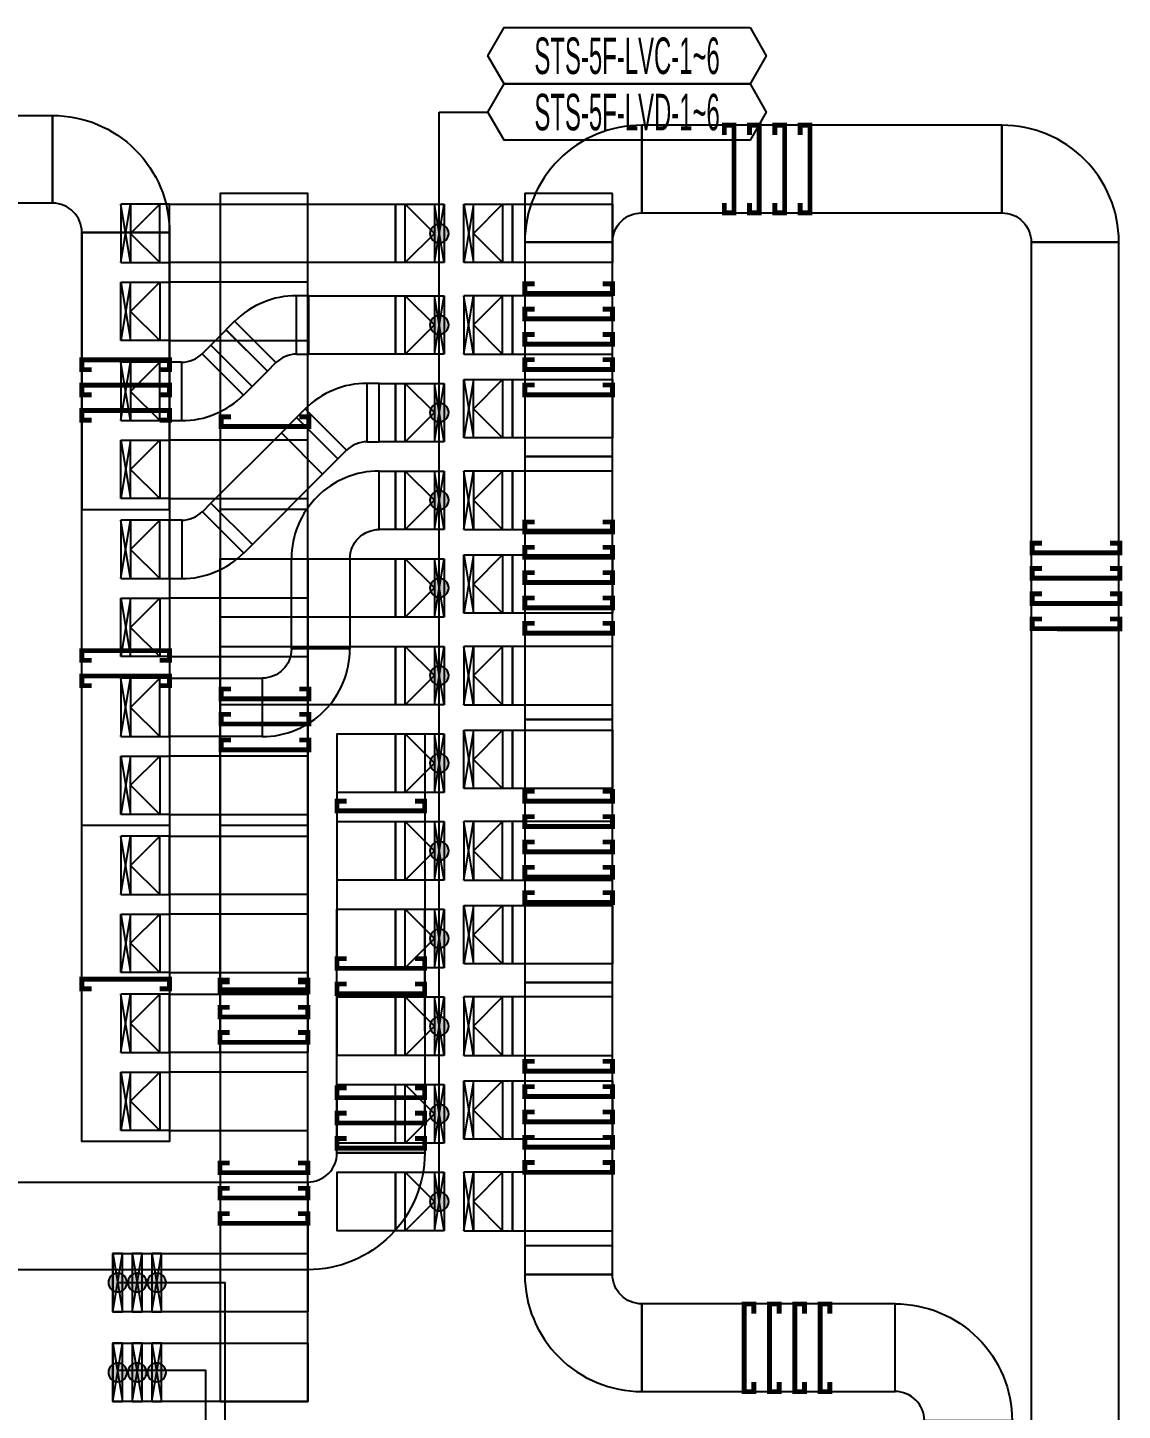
# Model space of a CAD drawing. Header units: millimetres. Extents: x 33932 to 374132, y 182625 to 847314.
# Drawn here: x 159053 to 170285, y 486411 to 500607 of the extents above; entities that cross this region are included whole.
import ezdxf
from ezdxf.enums import TextEntityAlignment as Align

# ---------------------------------------------------------------- set-up
doc = ezdxf.new("R2010")
doc.units = ezdxf.units.MM
doc.header["$LTSCALE"] = 150
for name, color, linetype in [('-----26 Electrical Cable Tray_LV_STS1', 3, 'Continuous'), ('-----26 Electrical Cable Tray_LV_STS2', 2, 'Continuous'), ('-----26 Electrical Cable Tray_LV_STS3', 151, 'Continuous'), ('-----26 Electrical Cable Tray_LV_STSPDU_A', 181, 'Continuous'), ('-----26 Electrical Cable Tray_LV_STSPDU_B', 41, 'Continuous'), ('-----99 Cable Schedule', 2, 'Continuous')]:
    doc.layers.add(name, color=color, linetype=linetype)
doc.styles.add('ELEC', font='')
doc.styles.get('ELEC').set_extended_font_data('Dotum')

# ---------------------------------------------------------------- blocks, each defined once
blk = doc.blocks.new('A$C9a0ab699')
h = blk.add_hatch(color=0)
edge = h.paths.add_edge_path()
edge.add_arc((64, 64), 64, 720, 1080, ccw=False)
at = {"color": 0}
blk.add_circle((64, 64), 64, dxfattribs=at)
blk = doc.blocks.new('A$495596483691')
at = {"color": 0}
for p, q in [((100, 600), (0, 600)), ((0, 600), (0, 0)), ((500, 600), (100, 600)), ((500, 0), (500, 600)), ((0, 0), (100, 0)), ((100, 0), (500, 0))]:
    blk.add_line(p, q, dxfattribs=at)
at = {"color": 8}
for p, q in [((400, 300), (100, 600)), ((100, 600), (100, 0)), ((400, 0), (400, 600)), ((400, 600), (500, 0)), ((500, 600), (400, 0)), ((400, 300), (100, 0))]:
    blk.add_line(p, q, dxfattribs=at)
blk = doc.blocks.new('A$C67AE3E09')
at = {"layer": '-----26 Electrical Cable Tray_LV_STS3'}
for p, q in [((424, 850), (0, 425)), ((89, 337), (513, 761)), ((513, 761), (424, 850)), ((0, 425), (89, 337)), ((176, 125), (776, 125)), ((176, 125), (176, 0)), ((776, 0), (776, 125)), ((176, 0), (776, 0))]:
    blk.add_line(p, q, dxfattribs=at)
for radius, end in [(900, 44.9921), (300, 44.9385)]:
    blk.add_arc((-124, 125), radius, 0, end, dxfattribs=at)

msp = doc.modelspace()

# ---------------------------------------------------------------- linework, layer by layer
at = {"layer": '-----26 Electrical Cable Tray_LV_STS1'}
msp.add_lwpolyline([(159309, 499705), (159309, 498805), (150554, 498805), (150554, 499705)], close=True, dxfattribs=at)
msp.add_lwpolyline([(159309, 499705), (159309, 498805), (150554, 498805), (150554, 499705)], close=True, dxfattribs=at)
msp.add_lwpolyline([(159309, 499705), (159309, 498805), (150554, 498805), (150554, 499705)], close=True, dxfattribs=at)
at = {"layer": '-----26 Electrical Cable Tray_LV_STS1', "elevation": 0}
msp.add_lwpolyline([(159609, 498505), (159609, 498505, 0.414214), (159309, 498805), (159309, 498805), (159309, 499705, -0.414214), (160509, 498505)], format="xyb", close=True, dxfattribs=at)
msp.add_lwpolyline([(159609, 498505), (159609, 498505, 0.414214), (159309, 498805), (159309, 498805), (159309, 499705, -0.414214), (160509, 498505)], format="xyb", close=True, dxfattribs=at)
msp.add_lwpolyline([(159609, 498505), (159609, 498505, 0.414214), (159309, 498805), (159309, 498805), (159309, 499705, -0.414214), (160509, 498505)], format="xyb", close=True, dxfattribs=at)
for points in [[(159609, 495661), (160509, 495661), (160509, 498505), (159609, 498505)], [(159609, 498505), (160509, 498505), (160509, 489173), (159609, 489173)], [(159609, 498505), (160509, 498505), (160509, 492417), (159609, 492417)]]:
    msp.add_lwpolyline(points, close=True, dxfattribs=at)
at = {"layer": '-----26 Electrical Cable Tray_LV_STS1', "ltscale": 7.5, "const_width": 50, "elevation": 0}
for points in [[(160409, 497096), (160509, 497096), (160509, 497196), (159609, 497196), (159609, 497096), (159709, 497096)], [(160409, 496837), (160509, 496837), (160509, 496937), (159609, 496937), (159609, 496837), (159709, 496837)], [(160409, 496577), (160509, 496577), (160509, 496677), (159609, 496677), (159609, 496577), (159709, 496577)], [(160409, 494111), (160509, 494111), (160509, 494211), (159609, 494211), (159609, 494111), (159709, 494111)], [(160409, 493851), (160509, 493851), (160509, 493951), (159609, 493951), (159609, 493851), (159709, 493851)], [(160409, 490739), (160509, 490739), (160509, 490839), (159609, 490839), (159609, 490739), (159709, 490739)]]:
    msp.add_lwpolyline(points, dxfattribs=at)
at = {"layer": '-----26 Electrical Cable Tray_LV_STS2', "elevation": 0}
for points in [[(161027, 486501), (161927, 486501), (161927, 498905), (161027, 498905)], [(161927, 497994), (160509, 497994), (160509, 497394), (161927, 497394)], [(161927, 496372), (160509, 496372), (160509, 495772), (161927, 495772)], [(161027, 486501), (161927, 486501), (161927, 495661), (161027, 495661)], [(161927, 494750), (160509, 494750), (160509, 494150), (161927, 494150)], [(161927, 493128), (160509, 493128), (160509, 492528), (161927, 492528)], [(161027, 486501), (161927, 486501), (161927, 492417), (161027, 492417)], [(161927, 491506), (160509, 491506), (160509, 490906), (161927, 490906)], [(161927, 489884), (160509, 489884), (160509, 489284), (161927, 489284)], [(159927, 488023), (161927, 488023), (161927, 487423), (159927, 487423)], [(160027, 487423), (160027, 488023), (159927, 488023), (159927, 487423)], [(159927, 488023), (161927, 488023), (161927, 487423), (159927, 487423)], [(159927, 488023), (161927, 488023), (161927, 487423), (159927, 487423)], [(160227, 487423), (160227, 488023), (160127, 488023), (160127, 487423)], [(160427, 487423), (160427, 488023), (160327, 488023), (160327, 487423)], [(159927, 487101), (161927, 487101), (161927, 486501), (159927, 486501)], [(160027, 486501), (160027, 487101), (159927, 487101), (159927, 486501)], [(159927, 487101), (161927, 487101), (161927, 486501), (159927, 486501)], [(159927, 487101), (161927, 487101), (161927, 486501), (159927, 486501)], [(160227, 486501), (160227, 487101), (160127, 487101), (160127, 486501)], [(160427, 486501), (160427, 487101), (160327, 487101), (160327, 486501)]]:
    msp.add_lwpolyline(points, close=True, dxfattribs=at)
at = {"layer": '-----26 Electrical Cable Tray_LV_STS2', "ltscale": 7.5, "const_width": 50, "elevation": 0}
for points in [[(161839, 496611), (161939, 496611), (161939, 496511), (161039, 496511), (161039, 496611), (161139, 496611)], [(161839, 493817), (161939, 493817), (161939, 493717), (161039, 493717), (161039, 493817), (161139, 493817)], [(161839, 493557), (161939, 493557), (161939, 493457), (161039, 493457), (161039, 493557), (161139, 493557)], [(161827, 490809), (161927, 490809), (161927, 490709), (161027, 490709), (161027, 490809), (161127, 490809)], [(161827, 490549), (161927, 490549), (161927, 490449), (161027, 490449), (161027, 490549), (161127, 490549)], [(161827, 490290), (161927, 490290), (161927, 490190), (161027, 490190), (161027, 490290), (161127, 490290)], [(161827, 488951), (161927, 488951), (161927, 488851), (161027, 488851), (161027, 488951), (161127, 488951)], [(161827, 488691), (161927, 488691), (161927, 488591), (161027, 488591), (161027, 488691), (161127, 488691)], [(161827, 488431), (161927, 488431), (161927, 488331), (161027, 488331), (161027, 488431), (161127, 488431)]]:
    msp.add_lwpolyline(points, dxfattribs=at)
at = {"layer": '-----26 Electrical Cable Tray_LV_STS2', "elevation": 0}
for points in [[(159927, 487423), (160027, 488023)], [(159927, 488023), (160027, 487423)], [(160127, 487423), (160227, 488023)], [(160127, 488023), (160227, 487423)], [(160327, 487423), (160427, 488023)], [(160327, 488023), (160427, 487423)], [(159927, 486501), (160027, 487101)], [(159927, 487101), (160027, 486501)], [(160127, 486501), (160227, 487101)], [(160127, 487101), (160227, 486501)], [(160327, 486501), (160427, 487101)], [(160327, 487101), (160427, 486501)]]:
    msp.add_lwpolyline(points, dxfattribs=at)
at = {"layer": '-----26 Electrical Cable Tray_LV_STS3', "elevation": 0}
for points in [[(162827, 498194), (160509, 498194), (160509, 498794), (162827, 498794)], [(162827, 497255), (161938, 497255), (161938, 497855), (162827, 497855)], [(161513, 497079), (161358, 496924), (160934, 497348), (161089, 497503)], [(162827, 496355), (162660, 496355), (162660, 496955), (162827, 496955)], [(162235, 496179), (162080, 496024), (161656, 496448), (161811, 496603)], [(162080, 496024), (161359, 495302), (160934, 495726), (161656, 496448)], [(162827, 495455), (162661, 495455), (162661, 496055), (162827, 496055)], [(161927, 495155), (161927, 490084), (161027, 490084), (161027, 495155)], [(162827, 494555), (161027, 494555), (161027, 495155), (162827, 495155)], [(162360, 495155), (162360, 494228), (161760, 494228), (161760, 495155)], [(162827, 493655), (161027, 493655), (161027, 494255), (162827, 494255)], [(160509, 493928), (161460, 493928), (161460, 493328), (160509, 493328)], [(163128, 493355), (163127, 489055), (162227, 489055), (162228, 493355)], [(162827, 492755), (162228, 492756), (162228, 493356), (162827, 493355)], [(162827, 491855), (162228, 491856), (162228, 492456), (162827, 492455)], [(161927, 491706), (160509, 491706), (160509, 492306), (161927, 492306)], [(163126, 491555), (163127, 489055), (162227, 489055), (162226, 491555)], [(162827, 490955), (162228, 490956), (162228, 491556), (162827, 491555)], [(161927, 490084), (160509, 490084), (160509, 490684), (161927, 490684)], [(162827, 490055), (162228, 490056), (162228, 490656), (162827, 490655)], [(163125, 489755), (163127, 489055), (162227, 489055), (162225, 489755)], [(163127, 489155), (162228, 489156), (162228, 489756), (163127, 489755)], [(161927, 487855), (157872, 487855), (157872, 488755), (161927, 488755)], [(161927, 487855), (157872, 487855), (157872, 488755), (161927, 488755)], [(161927, 487855), (157872, 487855), (157872, 488755), (161927, 488755)], [(162827, 488255), (162228, 488256), (162228, 488856), (162827, 488855)]]:
    msp.add_lwpolyline(points, close=True, dxfattribs=at)
for points in [[(162360, 495155), (162360, 495155, -0.414214), (162660, 495455), (162660, 495455), (162660, 496055, 0.414214), (161760, 495155)], [(161760, 494228), (161760, 494228, -0.414214), (161460, 493928), (161460, 493928), (161460, 493328, 0.414214), (162360, 494228)], [(161927, 488755), (161927, 488755, 0.414214), (162227, 489055), (162227, 489055), (163127, 489055, -0.414214), (161927, 487855)], [(161927, 488755), (161927, 488755, 0.414214), (162227, 489055), (162227, 489055), (163127, 489055, -0.414214), (161927, 487855)], [(161927, 488755), (161927, 488755, 0.414214), (162227, 489055), (162227, 489055), (163127, 489055, -0.414214), (161927, 487855)]]:
    msp.add_lwpolyline(points, format="xyb", close=True, dxfattribs=at)
at = {"layer": '-----26 Electrical Cable Tray_LV_STS3', "ltscale": 7.5, "const_width": 50, "elevation": 0}
for points in [[(161139, 493293), (161039, 493293), (161039, 493193), (161939, 493193), (161939, 493293), (161839, 493293)], [(163027, 492666), (163127, 492666), (163127, 492566), (162227, 492566), (162227, 492666), (162327, 492666)], [(163027, 491049), (163127, 491049), (163127, 490949), (162227, 490949), (162227, 491049), (162327, 491049)], [(161127, 490828), (161027, 490828), (161027, 490728), (161927, 490728), (161927, 490828), (161827, 490828)], [(163027, 490789), (163127, 490789), (163127, 490689), (162227, 490689), (162227, 490789), (162327, 490789)], [(163027, 489722), (163127, 489722), (163127, 489622), (162227, 489622), (162227, 489722), (162327, 489722)], [(163027, 489462), (163127, 489462), (163127, 489362), (162227, 489362), (162227, 489462), (162327, 489462)], [(163027, 489202), (163127, 489202), (163127, 489102), (162227, 489102), (162227, 489202), (162327, 489202)]]:
    msp.add_lwpolyline(points, dxfattribs=at)
at = {"layer": '-----26 Electrical Cable Tray_LV_STSPDU_A', "elevation": 0}
for points in [[(165054, 498905), (164154, 498905), (164154, 487805), (165054, 487805)], [(165054, 497855), (164027, 497855), (164027, 497255), (165054, 497255)], [(165054, 496205), (164154, 496205), (164154, 487805), (165054, 487805)], [(165054, 496055), (164027, 496055), (164027, 495455), (165054, 495455)], [(165054, 494255), (164027, 494255), (164027, 493655), (165054, 493655)], [(165054, 493505), (164154, 493505), (164154, 487805), (165054, 487805)], [(165054, 492455), (164027, 492455), (164027, 491855), (165054, 491855)], [(165054, 490805), (164154, 490805), (164154, 487805), (165054, 487805)], [(165054, 490655), (164027, 490655), (164027, 490055), (165054, 490055)], [(165054, 488855), (164027, 488855), (164027, 488255), (165054, 488255)], [(165354, 487505), (165354, 486605), (167954, 486605), (167954, 487505)], [(165354, 487505), (165354, 486605), (167954, 486605), (167954, 487505)], [(165354, 487505), (165354, 486605), (167954, 486605), (167954, 487505)], [(165354, 487505), (165354, 486605), (167954, 486605), (167954, 487505)]]:
    msp.add_lwpolyline(points, close=True, dxfattribs=at)
at = {"layer": '-----26 Electrical Cable Tray_LV_STSPDU_A', "ltscale": 7.5, "const_width": 50, "elevation": 0}
for points in [[(164254, 496938), (164154, 496938), (164154, 496838), (165053, 496838), (165053, 496938), (164953, 496938)], [(164254, 494751), (164154, 494751), (164154, 494651), (165053, 494651), (165053, 494751), (164953, 494751)], [(164254, 494491), (164154, 494491), (164154, 494391), (165053, 494391), (165053, 494491), (164953, 494491)], [(164254, 492246), (164154, 492246), (164154, 492146), (165053, 492146), (165053, 492246), (164953, 492246)], [(164254, 491986), (164154, 491986), (164154, 491886), (165053, 491886), (165053, 491986), (164953, 491986)], [(164254, 491726), (164154, 491726), (164154, 491626), (165053, 491626), (165053, 491726), (164953, 491726)], [(164254, 489734), (164154, 489734), (164154, 489634), (165053, 489634), (165053, 489734), (164953, 489734)], [(164254, 489474), (164154, 489474), (164154, 489374), (165053, 489374), (165053, 489474), (164953, 489474)], [(164254, 489214), (164154, 489214), (164154, 489114), (165053, 489114), (165053, 489214), (164953, 489214)], [(164254, 488955), (164154, 488955), (164154, 488855), (165053, 488855), (165053, 488955), (164953, 488955)], [(166505, 487403), (166505, 487503), (166405, 487503), (166405, 486603), (166505, 486603), (166505, 486703)], [(166764, 487403), (166764, 487503), (166664, 487503), (166664, 486603), (166764, 486603), (166764, 486703)], [(167024, 487403), (167024, 487503), (166924, 487503), (166924, 486603), (167024, 486603), (167024, 486703)], [(167284, 487403), (167284, 487503), (167184, 487503), (167184, 486603), (167284, 486603), (167284, 486703)]]:
    msp.add_lwpolyline(points, dxfattribs=at)
at = {"layer": '-----26 Electrical Cable Tray_LV_STSPDU_A', "elevation": 0}
for points in [[(165354, 487505), (165354, 487505, -0.414214), (165054, 487805), (165054, 487805), (164154, 487805, 0.414214), (165354, 486605)], [(165354, 487505), (165354, 487505, -0.414214), (165054, 487805), (165054, 487805), (164154, 487805, 0.414214), (165354, 486605)], [(168254, 486305), (168254, 486305, 0.414214), (167954, 486605), (167954, 486605), (167954, 487505, -0.414214), (169154, 486305)], [(168254, 486305), (168254, 486305, 0.414214), (167954, 486605), (167954, 486605), (167954, 487505, -0.414214), (169154, 486305)], [(168254, 486305), (168254, 486305, 0.414214), (167954, 486605), (167954, 486605), (167954, 487505, -0.414214), (169154, 486305)], [(168254, 486305), (168254, 486305, 0.414214), (167954, 486605), (167954, 486605), (167954, 487505, -0.414214), (169154, 486305)]]:
    msp.add_lwpolyline(points, format="xyb", close=True, dxfattribs=at)
at = {"layer": '-----26 Electrical Cable Tray_LV_STSPDU_B', "elevation": 0}
for points in [[(165054, 498405), (165054, 498405, -0.414214), (165354, 498705), (165354, 498705), (165354, 499605, 0.414214), (164154, 498405)], [(165054, 498405), (165054, 498405, -0.414214), (165354, 498705), (165354, 498705), (165354, 499605, 0.414214), (164154, 498405)], [(165054, 498405), (165054, 498405, -0.414214), (165354, 498705), (165354, 498705), (165354, 499605, 0.414214), (164154, 498405)], [(165054, 498405), (165054, 498405, -0.414214), (165354, 498705), (165354, 498705), (165354, 499605, 0.414214), (164154, 498405)], [(169050, 498705), (169050, 498705, -0.414214), (169350, 498405), (169350, 498405), (170250, 498405, 0.414214), (169050, 499605)], [(169050, 498705), (169050, 498705, -0.414214), (169350, 498405), (169350, 498405), (170250, 498405, 0.414214), (169050, 499605)], [(169050, 498705), (169050, 498705, -0.414214), (169350, 498405), (169350, 498405), (170250, 498405, 0.414214), (169050, 499605)], [(169050, 498705), (169050, 498705, -0.414214), (169350, 498405), (169350, 498405), (170250, 498405, 0.414214), (169050, 499605)]]:
    msp.add_lwpolyline(points, format="xyb", close=True, dxfattribs=at)
for points in [[(165354, 499605), (165354, 498705), (169050, 498705), (169050, 499605)], [(165354, 499605), (165354, 498705), (169050, 498705), (169050, 499605)], [(165354, 499605), (165354, 498705), (169050, 498705), (169050, 499605)], [(165354, 499605), (165354, 498705), (169050, 498705), (169050, 499605)], [(165054, 498194), (164027, 498194), (164027, 498794), (165054, 498794)], [(164154, 488105), (165054, 488105), (165054, 498405), (164154, 498405)], [(164154, 490805), (165054, 490805), (165054, 498405), (164154, 498405)], [(164154, 493505), (165054, 493505), (165054, 498405), (164154, 498405)], [(164154, 496205), (165054, 496205), (165054, 498405), (164154, 498405)], [(170250, 498405), (169350, 498405), (169350, 484105), (170250, 484105)], [(170250, 498405), (169350, 498405), (169350, 484105), (170250, 484105)], [(170250, 498405), (169350, 498405), (169350, 484105), (170250, 484105)], [(170250, 498405), (169350, 498405), (169350, 484105), (170250, 484105)], [(165054, 496394), (164027, 496394), (164027, 496994), (165054, 496994)], [(165054, 494594), (164027, 494594), (164027, 495194), (165054, 495194)], [(165054, 492794), (164027, 492794), (164027, 493394), (165054, 493394)], [(165054, 490994), (164027, 490994), (164027, 491594), (165054, 491594)], [(165054, 489194), (164027, 489194), (164027, 489794), (165054, 489794)]]:
    msp.add_lwpolyline(points, close=True, dxfattribs=at)
at = {"layer": '-----26 Electrical Cable Tray_LV_STSPDU_B', "ltscale": 7.5, "const_width": 50, "elevation": 0}
for points in [[(166201, 499505), (166201, 499605), (166301, 499605), (166301, 498705), (166201, 498705), (166201, 498805)], [(166460, 499505), (166460, 499605), (166560, 499605), (166560, 498705), (166460, 498705), (166460, 498805)], [(166720, 499505), (166720, 499605), (166820, 499605), (166820, 498705), (166720, 498705), (166720, 498805)], [(166980, 499505), (166980, 499605), (167080, 499605), (167080, 498705), (166980, 498705), (166980, 498805)], [(164954, 497977), (165054, 497977), (165054, 497877), (164154, 497877), (164154, 497977), (164254, 497977)], [(164954, 497717), (165054, 497717), (165054, 497617), (164154, 497617), (164154, 497717), (164254, 497717)], [(164954, 497457), (165054, 497457), (165054, 497357), (164154, 497357), (164154, 497457), (164254, 497457)], [(164954, 497198), (165054, 497198), (165054, 497098), (164154, 497098), (164154, 497198), (164254, 497198)], [(164954, 495531), (165054, 495531), (165054, 495431), (164154, 495431), (164154, 495531), (164254, 495531)], [(164954, 495271), (165054, 495271), (165054, 495171), (164154, 495171), (164154, 495271), (164254, 495271)], [(170160, 495315), (170260, 495315), (170260, 495215), (169360, 495215), (169360, 495315), (169460, 495315)], [(164954, 495011), (165054, 495011), (165054, 494911), (164154, 494911), (164154, 495011), (164254, 495011)], [(170160, 495055), (170260, 495055), (170260, 494955), (169360, 494955), (169360, 495055), (169460, 495055)], [(170160, 494795), (170260, 494795), (170260, 494695), (169360, 494695), (169360, 494795), (169460, 494795)], [(170160, 494535), (170260, 494535), (170260, 494435), (169360, 494436), (169360, 494536), (169460, 494536)], [(164954, 492766), (165054, 492766), (165054, 492666), (164154, 492666), (164154, 492766), (164254, 492766)], [(164954, 492506), (165054, 492506), (165054, 492406), (164154, 492406), (164154, 492506), (164254, 492506)], [(164954, 489994), (165054, 489994), (165054, 489894), (164154, 489894), (164154, 489994), (164254, 489994)]]:
    msp.add_lwpolyline(points, dxfattribs=at)
at = {"layer": '-----99 Cable Schedule', "color": 1}
for p, q in [((163277, 488555), (163277, 499740)), ((163277, 499740), (163776, 499740))]:
    msp.add_line(p, q, dxfattribs=at)
at = {"layer": '-----99 Cable Schedule', "color": 1, "elevation": 0}
for points in [[(166466, 500607), (166632, 500318), (166466, 500029), (163943, 500029), (163776, 500318), (163943, 500607)], [(166466, 500029), (166632, 499740), (166466, 499452), (163943, 499452), (163776, 499740), (163943, 500029)]]:
    msp.add_lwpolyline(points, close=True, dxfattribs=at)
for points in [[(159977, 487723), (161077, 487723), (161077, 484923), (161377, 484923)], [(159977, 486823), (160877, 486823), (160877, 484023), (161377, 484023)]]:
    msp.add_lwpolyline(points, dxfattribs=at)

# ---------------------------------------------------------------- block references
at = {"layer": '-----26 Electrical Cable Tray_LV_STS2', "xscale": -1}
for p in [(160509, 497394), (160509, 495772), (160509, 494150), (160509, 492528), (160509, 490906), (160509, 489284)]:
    msp.add_blockref('A$495596483691', p, dxfattribs=at)
at = {"layer": '-----26 Electrical Cable Tray_LV_STS3'}
for name, p, rotation in [('A$495596483691', (160509, 498794), 180), ('A$C67AE3E09', (161938, 497079), 90.00000000000001), ('A$C67AE3E09', (160508, 497348), 270), ('A$495596483691', (160509, 497172), 180), ('A$C67AE3E09', (162660, 496179), 90.00000000000001), ('A$C67AE3E09', (160509, 495726), 270), ('A$495596483691', (160509, 495550), 180), ('A$495596483691', (160509, 493928), 180), ('A$495596483691', (160509, 492306), 180), ('A$495596483691', (160509, 490684), 180)]:
    msp.add_blockref(name, p, dxfattribs=dict(at, rotation=rotation))
at = {"layer": '-----26 Electrical Cable Tray_LV_STS3', "xscale": -1, "rotation": 180}
for p in [(162827, 498794), (162827, 497855), (162827, 496955), (162827, 496055), (162827, 495155), (162827, 494255), (162827, 493355), (162827, 492455), (162827, 491555), (162827, 490655), (162827, 489755), (162827, 488855)]:
    msp.add_blockref('A$495596483691', p, dxfattribs=at)
at = {"layer": '-----26 Electrical Cable Tray_LV_STSPDU_A', "rotation": 180}
for p in [(164027, 497855), (164027, 496055), (164027, 494255), (164027, 492455), (164027, 490655), (164027, 488855)]:
    msp.add_blockref('A$495596483691', p, dxfattribs=at)
at = {"layer": '-----26 Electrical Cable Tray_LV_STSPDU_B', "xscale": -1}
for p in [(164027, 498194), (164027, 496394), (164027, 494594), (164027, 492794), (164027, 490994), (164027, 489194)]:
    msp.add_blockref('A$495596483691', p, dxfattribs=at)
at = {"layer": '-----99 Cable Schedule', "color": 1, "xscale": -1.5, "yscale": 1.5, "zscale": 1.5, "rotation": 180}
for p in [(163181, 498590), (163181, 497651), (163181, 496751), (163181, 495851), (163181, 494951), (163181, 494051), (163181, 493151), (163181, 492251), (163181, 491351), (163181, 490451), (163181, 489551), (163181, 488651), (159881, 487819), (160081, 487819), (160281, 487819), (159881, 486897), (160081, 486897), (160281, 486897)]:
    msp.add_blockref('A$C9a0ab699', p, dxfattribs=at)

# ---------------------------------------------------------------- texts
at = {"layer": '-----99 Cable Schedule', "style": 'ELEC', "width": 0.5}
for s, p in [('STS-5F-LVC-1~6', (165204, 500318)), ('STS-5F-LVD-1~6', (165204, 499740))]:
    msp.add_text(s, height=375, dxfattribs=at).set_placement(p, align=Align.MIDDLE_CENTER)

doc.saveas('drawing.dxf')
